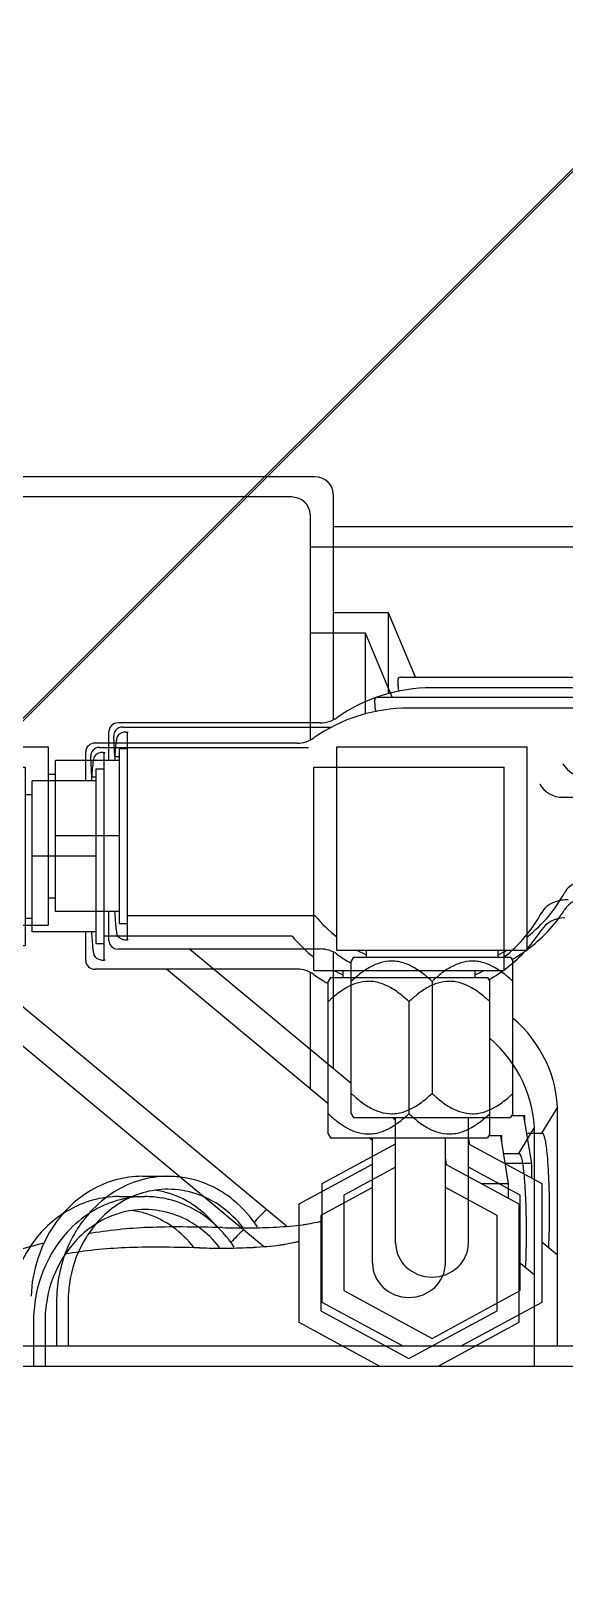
# Model space of a CAD drawing. Header units: inches. Extents: x 4821 to 127877, y 58012 to 433683.
# Drawn here: x 82135.7 to 82214.2, y 384166.2 to 384395.2 of the extents above; entities that cross this region are included whole.
import ezdxf

# ---------------------------------------------------------------- set-up
doc = ezdxf.new("R2010")
doc.units = ezdxf.units.IN
doc.header["$MEASUREMENT"] = 0
for name, color, linetype in [('A-FURN-FIXD', 10, 'Continuous'), ('A-WALL', 53, 'Continuous'), ('Cloums$0$A-COL-HAT', 8, 'Continuous'), ('EMG - ELEC - ID', 26, 'Continuous'), ('NECB-COLUM', 50, 'Continuous')]:
    doc.layers.add(name, color=color, linetype=linetype)

# ---------------------------------------------------------------- blocks, each defined once
blk = doc.blocks.new('COL BASEMT')
at = {"layer": 'Cloums$0$A-COL-HAT'}
h = blk.add_hatch(dxfattribs=at)
h.set_pattern_fill('ANSI31', color=256, scale=500)
h.set_pattern_definition([(45, (1452118.876, 42013.15), (-44.194174, 44.194174), [])])
h.paths.add_polyline_path([(1693546.85, 345625.99), (1693946.85, 345625.99), (1693950.94, 348875.93), (1693546.85, 348875.93)])
h.paths.add_polyline_path([(1688721.85, 335900.88), (1689121.55, 335900.88), (1689121.85, 337327.04), (1693949.19, 337326.96), (1693946.85, 345125.99), (1693546.85, 345125.99), (1693546.85, 337726.97), (1688721.85, 337727.04)])
h.paths.add_polyline_path([(1641271.85, 335200.88), (1640873.67, 335200.88), (1640871.85, 323973.06), (1689121.85, 323973.08), (1689121.4, 335200.88), (1688721.85, 335200.88), (1688721.85, 324373.08), (1641271.85, 324373.06)])
edge = h.paths.add_edge_path()
edge.add_line((1636446.85, 345125.99), (1636046.85, 345125.99))
edge.add_line((1636046.85, 345125.99), (1636049.02, 337698.91))
edge.add_arc((1626263.14, 338211.03), 9799.28, 305.315023, 357.004292, ccw=False)
edge.add_line((1631927.82, 330214.96), (1632171.53, 329896.4))
edge.add_arc((1626336.78, 338141.43), 10100.73, 305.285859, 355.375183)
edge.add_line((1636404.63, 337327), (1640874.01, 337327))
edge.add_line((1640874.01, 337327), (1640873.78, 335900.88))
edge.add_line((1640873.78, 335900.88), (1641271.85, 335900.88))
edge.add_line((1641271.85, 335900.88), (1641271.85, 337725.88))
edge.add_line((1641271.85, 337725.88), (1636446.85, 337725.88))
edge.add_line((1636446.85, 337725.88), (1636446.85, 345125.99))
h.paths.add_polyline_path([(1636046.85, 345625.99), (1636446.85, 345625.99), (1636446.85, 348875.93), (1636048.92, 348875.93)])
blk = doc.blocks.new('A$C0e128a0b')
at = {"layer": 'A-FURN-FIXD'}
for p, q in [((174.22, 1639.01), (174.22, 1685.48)), ((175.48, 1681.94), (175.48, 1642.68)), ((156.71, 1678.33), (156.71, 1631.15)), ((185.89, 1660.67), (185.89, 1679.08)), ((252.24, 1448.1), (252.24, 1673.53)), ((199.33, 1658.17), (199.33, 1658.17)), ((201.44, 1658.1), (201.44, 1658.1)), ((184.33, 1657.93), (184.33, 1657.93)), ((227.45, 1655.48), (224.5, 1657.27)), ((252.24, 1657.33), (225.13, 1657.33)), ((225.13, 1657.33), (225.13, 1657.33)), ((241.65, 1657.33), (240.13, 1655.49)), ((227.45, 1653.73), (227.45, 1655.55)), ((228.67, 1646.93), (233.3, 1655.49)), ((233.3, 1655.49), (247.17, 1655.49)), ((247.17, 1655.49), (252.24, 1646.13)), ((182.37, 1631.59), (182.37, 1653.77)), ((206.09, 1653.77), (182.37, 1653.77)), ((206.09, 1631.59), (206.09, 1653.77)), ((230.97, 1654.3), (225.4, 1653.4)), ((225.4, 1653.52), (225.4, 1651.96)), ((226.13, 1653.52), (225.4, 1653.52)), ((230.97, 1654.3), (230.97, 1651.18)), ((232.65, 1654.3), (230.97, 1654.3)), ((234.67, 1652.96), (231.41, 1646.93)), ((245.8, 1652.96), (234.67, 1652.96)), ((251.37, 1642.68), (245.8, 1652.96)), ((206.09, 1651.42), (206.09, 1651.42)), ((206.92, 1651.83), (207.36, 1652.1)), ((206.92, 1633.53), (206.92, 1651.83)), ((225.16, 1652.1), (207.36, 1652.1)), ((225.16, 1652.1), (225.6, 1651.83)), ((225.6, 1633.53), (225.6, 1651.83)), ((206.09, 1650.37), (206.92, 1650.37)), ((240.24, 1646.93), (225.6, 1646.93)), ((228.74, 1647.07), (227.87, 1646.93)), ((209.73, 1642.68), (222.79, 1642.68)), ((245.8, 1632.4), (251.37, 1642.68)), ((174.22, 1640.74), (166.75, 1637.61)), ((225.93, 1638.43), (225.6, 1638.03)), ((240.24, 1638.43), (225.6, 1638.43)), ((233.3, 1629.87), (228.67, 1638.43)), ((231.41, 1638.43), (234.67, 1632.4)), ((252.24, 1639.23), (247.17, 1629.87)), ((166.75, 1637.61), (166.75, 1631.15)), ((176.17, 1637.61), (166.75, 1637.61)), ((206.09, 1634.99), (206.92, 1634.99)), ((206.62, 1634.99), (206.62, 1634.99)), ((221.63, 1633.26), (205.95, 1614.41)), ((206.92, 1633.53), (207.36, 1633.26)), ((225.16, 1633.26), (207.36, 1633.26)), ((225.16, 1633.26), (225.6, 1633.53)), ((152.87, 1631.15), (179.21, 1631.15)), ((178.97, 1631.59), (178.97, 1631.59)), ((180.07, 1606.6), (180.07, 1630.97)), ((206.09, 1631.59), (182.37, 1631.59)), ((204.54, 1631.59), (204.54, 1631.59)), ((206.32, 1631.15), (219.88, 1631.15)), ((206.56, 1631.59), (206.56, 1631.59)), ((234.67, 1632.4), (245.8, 1632.4)), ((179.58, 1629.64), (179.58, 1606.07)), ((202.09, 1629.06), (202.09, 1607.15)), ((205.95, 1629.64), (205.95, 1606.07)), ((247.17, 1629.87), (233.3, 1629.87)), ((150.85, 1629), (150.85, 1587.74)), ((238.3, 1625.72), (204.78, 1585.42)), ((236.36, 1623.39), (236.36, 1623.39)), ((232.46, 1608.9), (232.46, 1611.88)), ((180.67, 1607.21), (180.67, 1607.24)), ((204.85, 1607.21), (204.86, 1607.24)), ((180.65, 1607), (180.66, 1607.15)), ((204.87, 1607.15), (180.66, 1607.15)), ((180.69, 1607.15), (180.67, 1607.21)), ((183.54, 1605.69), (181.12, 1605.57)), ((182.57, 1606.18), (182.57, 1607.13)), ((182.57, 1606.18), (202.96, 1606.18)), ((183.54, 1606.18), (183.54, 1605.69)), ((183.95, 1606.18), (183.95, 1598.75)), ((192.76, 1606.18), (192.76, 1598.75)), ((201.58, 1606.18), (201.58, 1598.75)), ((202.96, 1606.18), (202.96, 1607.13)), ((204.84, 1607.15), (204.85, 1607.21)), ((204.88, 1607), (204.87, 1607.15)), ((183.95, 1605), (180.58, 1605)), ((180.58, 1605), (180.58, 1605)), ((204.94, 1605), (201.58, 1605)), ((204.94, 1605), (204.94, 1605)), ((239.39, 1602.46), (239.39, 1602.46)), ((247.1, 1600.24), (252.24, 1600.24)), ((201.58, 1598.75), (183.95, 1598.75)), ((185.55, 1597.91), (185.55, 1598.75)), ((199.98, 1597.91), (199.98, 1598.75)), ((247.1, 1598.9), (252.24, 1598.9)), ((182.37, 1573.68), (182.37, 1597.91)), ((182.37, 1597.91), (203.16, 1597.91)), ((203.16, 1573.68), (203.16, 1597.91))]:
    blk.add_line(p, q, dxfattribs=at)
for centre, major_axis, start_param, end_param in [((182.98, 1660.68), (0, 3.1), 3.625527, 4.708937), ((201.84, 1661.25), (0, 4.27), 1.566214, 1.950861), ((202.99, 1660.86), (0, -3.23), 4.712368, 5.742809), ((200.94, 1660.86), (0, 3.23), 1.950284, 2.300263), ((200.35, 1660.31), (0, 2.4), 2.303208, 2.668139), ((192.05, 1642.66), (0, 17.34), -0.875546, -0.463862), ((192.76, 1642.68), (0, 17.98), -0.908294, -0.540465), ((225.13, 1641.2), (0, 16.13), -0.000295, 0.826973), ((234.93, 1593.78), (0, -62.57), 3.184982, 3.213651), ((236.53, 1550.79), (0, -105.6), 3.098509, 3.183422), ((227.54, 1655.55), (0, 0.103), 0.777767, 1.562266), ((227.65, 1655.44), (0, -0.263), 3.597911, 3.944335), ((228.25, 1654.19), (0, 1.66), 0.288477, 0.471433), ((228.52, 1653.27), (0, 2.62), 0.212612, 0.294541), ((230.25, 1644.78), (0, 11.32), 0.154564, 0.213403), ((231.15, 1638.73), (0, 17.45), 0.103848, 0.155552), ((233.49, 1614.88), (0, 41.42), 0.071613, 0.104028), ((192.76, 1642.68), (0, -17.98), 2.115599, 2.227524), ((192.06, 1642.67), (0, -17.34), 2.031357, 2.099623), ((216.01, 1644.79), (0, 9.9), 0.845274, 1.018411), ((219.98, 1641.14), (0, 15.49), 0.784188, 0.850535), ((212.54, 1641.14), (0, -15.49), 2.291058, 2.357405), ((216.51, 1644.79), (0, 9.9), -1.018411, -0.845274), ((213.08, 1646.74), (0, -6.21), 4.163325, 4.356423), ((219.44, 1646.74), (0, -6.21), 1.926762, 2.11986), ((211.49, 1647.36), (0, 4.41), 1.214086, 1.564397), ((211.42, 1647.41), (0, -4.33), -1.566617, -1.249558), ((221.03, 1647.36), (0, -4.41), 1.577195, 1.927507), ((221.1, 1647.41), (0, -4.33), 1.249558, 1.566617), ((212.73, 1647.87), (0, 5.8), 1.891211, 2.098248), ((219.8, 1647.87), (0, -5.8), 1.043345, 1.250381), ((240.24, 1642.68), (0, 4.25), 3.141593, 6.283185), ((215.34, 1649.49), (0, -9.02), -1.043738, -0.872708), ((218.62, 1652.29), (0, 13.5), 2.261204, 2.362697), ((213.9, 1652.29), (0, -13.5), 0.778895, 0.880388), ((217.19, 1649.49), (0, 9.02), 4.014301, 4.185331), ((192.76, 1642.68), (0, 18.43), 1.570796, 2.216846), ((216.01, 1635.37), (0, 9.9), 0.845274, 1.018411), ((219.98, 1631.72), (0, 15.49), 0.784188, 0.850535), ((212.54, 1631.72), (0, -15.49), 2.291058, 2.357405), ((216.51, 1635.37), (0, 9.9), -1.018411, -0.845274), ((213.08, 1637.32), (0, -6.21), 4.163325, 4.356423), ((219.44, 1637.32), (0, 6.21), -1.21483, -1.021733), ((174.36, 1638.97), (0, -0.15), 4.556578, 4.751891), ((174.47, 1638.97), (0, 0.262), 1.584843, 2.652285), ((174.53, 1639.09), (0, 0.397), 2.635232, 2.832964), ((174.59, 1639.27), (0, 0.593), 2.828236, 2.972796), ((174.64, 1639.57), (0, 0.894), 2.968921, 3.073245), ((174.68, 1640.12), (0, 1.44), 3.073033, 3.166363), ((174.67, 1640.88), (0, -2.2), 0.022074, 0.070814), ((174.58, 1642.2), (0, 3.53), 3.212454, 3.254445), ((174.24, 1645.35), (0, -6.7), 0.112545, 0.134937), ((189.56, 1527.51), (0, 112.27), 0.136006, 0.137953), ((175.92, 1633.88), (0, -4.91), 3.225862, 3.278271), ((176.89, 1621.6), (0, -17.23), 3.215787, 3.225731), ((175.34, 1643.89), (0, 5.12), 3.215817, 3.248537), ((175.48, 1642.35), (0, -3.57), 0.109338, 0.125431), ((211.49, 1637.94), (0, 4.41), 1.214086, 1.564397), ((221.03, 1637.94), (0, 4.41), -1.564397, -1.214086), ((211.42, 1637.99), (0, -4.33), -1.566617, -1.249558), ((212.73, 1638.45), (0, 5.8), 1.891211, 2.098248), ((219.8, 1638.45), (0, -5.8), 1.043345, 1.250381), ((221.1, 1637.99), (0, -4.33), 1.249558, 1.566617), ((192.07, 1642.68), (0, -17.32), 1.042009, 1.110364), ((215.34, 1640.07), (0, -9.02), -1.043738, -0.872708), ((217.19, 1640.07), (0, 9.02), 4.014301, 4.185331), ((192.76, 1642.68), (0, -18.43), 0.924747, 1.033909), ((218.62, 1642.87), (0, 13.5), 2.261204, 2.362697), ((213.9, 1642.87), (0, 13.5), 3.920488, 4.021981), ((152.87, 1629), (0, -2.15), 3.141593, 4.712389), ((176.55, 1629.64), (0, -3.23), 1.570732, 2.21691), ((192.07, 1642.68), (0, -17.32), 0.665448, 0.875747), ((208.97, 1629.64), (0, 3.23), 0.924682, 1.570861), ((189.01, 1618.1), (0, 53.25), -1.35841, -1.34784), ((209.32, 1622.73), (0, 31.09), -1.393359, -1.35715), ((217.1, 1624.26), (0, 22.66), -1.419872, -1.39504), ((201.39, 1622.39), (0, 39.52), -1.516782, -1.437311), ((181.07, 1621.22), (0, -61.23), 1.57354, 1.62482), ((245.52, 1609.87), (0, -14.59), 3.691186, 3.991101), ((246.9, 1633.8), (0, 15.32), 2.317751, 2.45869), ((245.36, 1610.46), (0, 12.57), 0.631924, 0.913185), ((110.92, 1621.01), (0, 136.06), 4.692034, 4.71514), ((243.57, 1611.6), (0, 11.89), 0.84397, 1.379709), ((243.56, 1611.81), (0, -10.22), 4.045169, 4.705548), ((521.06, 1611.11), (0, 301.54), 1.547133, 1.562778), ((245.36, 1607.46), (0, -12.58), 3.769689, 4.054979), ((244.05, 1608.55), (0, 10.81), 0.9139, 1.245913), ((242.65, 1611.88), (0, 10.86), 1.387328, 1.57053), ((311.35, 1612.84), (0, -77.84), 4.703648, 4.754075), ((243.08, 1611.95), (0, 11.32), 1.576808, 2.165271), ((243.48, 1611.94), (0, 10.14), 1.576535, 2.164068), ((243.33, 1608.85), (0, 9.98), 1.249644, 1.415506), ((285.99, 1611.77), (0, -50.77), -1.527952, -1.388729), ((243.03, 1608.95), (0, -11.27), -1.56558, -1.003978), ((180.58, 1606.07), (0, 1.08), 1.571003, 3.141386), ((181.01, 1606.6), (0, 1.01), 1.568783, 2.461256), ((181.07, 1606.68), (0, -1.11), -0.67436, 0.051478), ((181.9, 1607), (0, -1.34), 4.707709, 5.095056), ((181.68, 1606.9), (0, 1.08), 1.951083, 2.364527), ((181.54, 1606.74), (0, -0.863), -0.779191, -0.15043), ((183.29, 1620.18), (0, -14.43), -0.13858, -0.126836), ((183.73, 1624.16), (0, 18.44), 3.016545, 3.044116), ((185.6, 1645.11), (0, -39.49), -0.096102, -0.070357), ((187.44, 1672.82), (0, 67.27), 3.071172, 3.086283), ((198.49, 1666), (0, 60.43), 3.196047, 3.212868), ((199.71, 1648.07), (0, 42.45), 3.212399, 3.228362), ((201.12, 1631.2), (0, 25.52), 3.227063, 3.246985), ((202.16, 1620.83), (0, -15.08), 0.104624, 0.138324), ((203.99, 1606.74), (0, 0.863), 3.292022, 3.920784), ((203.84, 1606.9), (0, 1.08), 3.918658, 4.332102), ((203.62, 1607), (0, -1.34), 1.188129, 1.575477), ((204.94, 1606.07), (0, 1.08), 3.141799, 4.712182), ((244.71, 1613.02), (0, 13.36), 2.158703, 2.439221), ((244.88, 1612.84), (0, -11.88), -0.98487, -0.726567), ((245.87, 1613.97), (0, -13.42), -0.729613, -0.541363), ((245.06, 1610.34), (0, 13.85), 2.137965, 2.569819), ((245.85, 1614.38), (0, 15.18), 2.435728, 2.627669), ((246.29, 1614.65), (0, -14.24), -0.543598, -0.531357), ((246.85, 1615.81), (0, 15.55), 2.614869, 2.971713), ((246.85, 1616.33), (0, 17.41), 2.629659, 2.975942), ((247.1, 1616.95), (0, -16.71), -0.173553, 0.00031), ((246.94, 1613.51), (0, -17.6), -0.569937, -0.03044), ((247.1, 1617.54), (0, 18.65), 2.972554, 3.141877), ((328.56, 1622.85), (0, -97.55), -1.305817, -1.238996)]:
    blk.add_ellipse(centre, major_axis=major_axis, ratio=0.9375, start_param=start_param, end_param=end_param, dxfattribs=at)

msp = doc.modelspace()

# ---------------------------------------------------------------- hatches: boundary and pattern name
at = {"layer": 'A-WALL'}
h = msp.add_hatch(dxfattribs=at)
h.set_pattern_fill('ANSI36', color=3, scale=250)
h.set_pattern_definition([(45, (-1206225.3, -363005.7), (420.9495, 1543.4815), [1984.375, -396.875, 0, -396.875])])
h.paths.add_polyline_path([(86321.51, 396060.39), (78773.72, 396060.36), (78773.72, 379510.37), (86321.51, 379510.37)])
h.paths.add_polyline_path([(35926.89, 396110.37), (28823.73, 396110.37), (28823.73, 387310.43), (35926.89, 387310.43)])
h = msp.add_hatch(dxfattribs=at)
h.set_pattern_fill('ANSI36', color=3, scale=250)
h.set_pattern_definition([(45, (-1206228.7, -363008.7), (420.9495, 1543.4815), [1984.375, -396.875, 0, -396.875])])
h.paths.add_polyline_path([(86318.11, 396057.41), (78770.32, 396057.38), (78770.32, 379507.39), (86318.11, 379507.39)])
h.paths.add_polyline_path([(35923.49, 396107.39), (28820.33, 396107.39), (28820.33, 387307.45), (35923.49, 387307.44)])

# ---------------------------------------------------------------- block references
at = {"layer": 'EMG - ELEC - ID', "xscale": 1.260932877019967, "yscale": 1.260932877019967, "zscale": 1.260932877019967, "rotation": 270.0008681710996}
for p in [(80123.35, 384519.79), (80119.95, 384516.81)]:
    msp.add_blockref('A$C0e128a0b', p, dxfattribs=at)
at = {"layer": 'NECB-COLUM'}
for p in [(-1607623.13, 42184.44), (-1607626.53, 42181.46)]:
    msp.add_blockref('COL BASEMT', p, dxfattribs=at)

doc.saveas('drawing.dxf')
